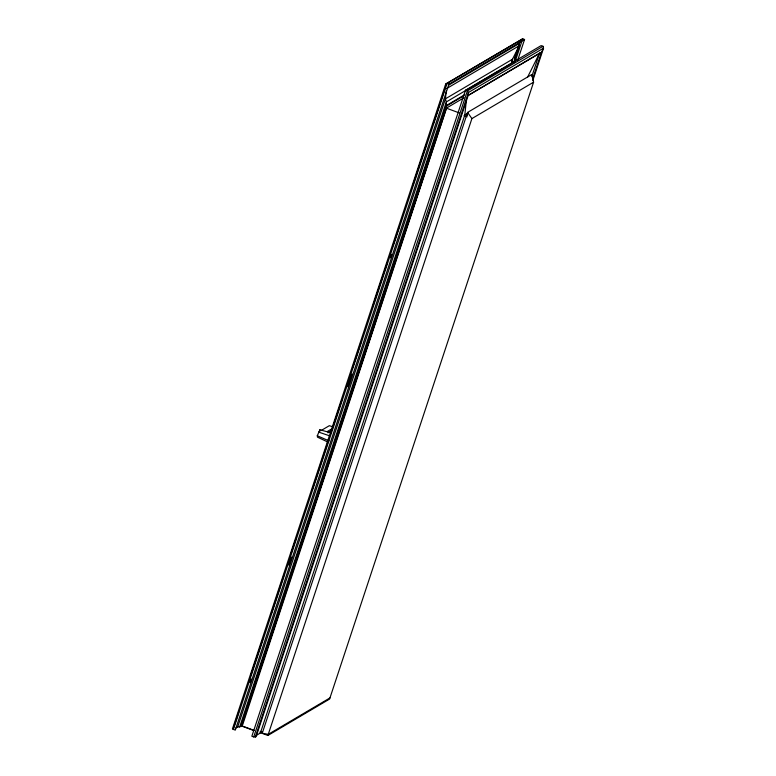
<?xml version="1.0" encoding="UTF-8"?>
<svg xmlns="http://www.w3.org/2000/svg" width="776" height="776" viewBox="0 0 776 776"><rect width="100%" height="100%" fill="white"/><g stroke="black" fill="none" stroke-linecap="round" stroke-linejoin="round"><path stroke-width="1.16" d="M445.492 86.097L445.705 84.05L522.694 38.8L524.557 39.489L517.708 60.179M446.268 90.908L445.424 98.824L237.708 726.899L235.817 728.014M256.051 735.541L260.416 732.971L464.805 114.955L466.434 99.668M468.161 95.526L468.491 92.46L467.365 90.928L465.503 90.249L251.86 736.23L253.723 736.919L256.119 736.696L468.161 95.526L541.493 52.244L543.52 48.18L542.996 46.288L541.134 45.609L465.503 90.249M467.22 115.721L467.569 112.433L531.705 74.574L533.597 82.178L329.587 699.05L267.895 735.464L259.989 732.544M328.17 442.194L317.452 437.15L317.297 435.763L319.887 429.778L331.255 432.882M524.557 39.489L448.926 84.128L235.283 730.109L233.421 729.43L232.48 728.79L445.705 84.05L522.694 38.8L515.089 61.789M233.712 727.141L238.659 712.174M250.842 675.333L262.647 639.657M271.018 614.33L284.346 574.036M291.194 553.317L296.151 538.35M312.136 490.005L328.51 440.506M332.312 429.002L341.828 400.222M352.488 367.989L361.247 341.518M372.664 306.976L387.515 262.084M392.84 245.973L399.31 226.398M413.016 184.96L426.344 144.675M433.192 123.956L444.997 88.27M233.421 729.43L447.063 83.439L448.926 84.128M250.095 682.531L251.24 679.078M288.924 565.132L291.592 557.081M347.92 386.739L352.11 374.08M390.551 257.836L391.696 254.382M237.708 726.899L239.677 726.928L446.384 101.889L445.424 98.824L512.48 59.248L519.231 45.726L518.707 43.844L520.735 39.77L514.275 59.306M239.677 726.928L240.754 726.288L445.977 105.759L446.384 101.889L511.995 63.166L512.48 59.248L511.714 61.547M240.754 726.288L241.375 726.52L446.598 105.992L463.233 96.166M241.375 726.52L446.365 108.155L446.598 105.992L445.977 105.759L464.698 94.711M242.626 724.862L446.258 109.125M253.723 736.919L467.365 90.928L542.996 46.288M255.265 737.2L468.491 92.46L543.52 48.18L532.879 80.355M267.895 735.464L471.905 118.592L533.597 82.178M513.528 62.982L519.231 45.726L446.51 88.648M531.919 76.232L539.533 53.214L541.493 52.244L532.734 78.725M527.564 77.183L539.533 53.214L467.85 95.526M448.48 85.292L518.707 43.844M464 97.747L446.365 108.155L459.382 112.957M464.805 114.955L467.918 113.121M321.08 430.564L329.325 425.685L332.39 426.674M327.278 431.543L331.362 429.128M327.938 432.814L331.808 430.535M232.48 728.79L233.334 728.286M329.965 697.915L268.273 734.329L262.249 733.272L467.569 112.433L471.905 118.592M318.519 432.067L329.519 435.782M464 115.672L467.103 116.817M260.173 731.341L262.375 732.146M241.937 725.88L254.353 730.468M241.976 726.161L253.907 730.565M317.297 435.763L329.043 440.904M319.887 429.778L320.042 431.165"/></g></svg>
